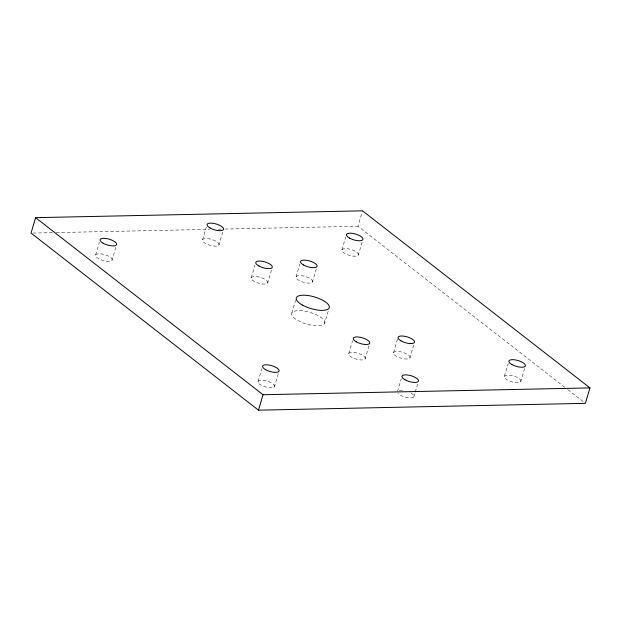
<?xml version="1.0" encoding="UTF-8"?>
<svg xmlns="http://www.w3.org/2000/svg" width="621" height="621" viewBox="0 0 621 621"><rect width="100%" height="100%" fill="white"/><g stroke="black" fill="none" stroke-linecap="round" stroke-linejoin="round"><path stroke-width="0.47" stroke-dasharray="3.1 2.33" d="M95.65 254.975L99.391 242.252M112.044 260.137A8.609 3.043 16.4 0 0 100.874 253.857A8.609 3.043 16.4 0 0 98.615 258.678A8.609 3.043 16.4 0 0 112.044 260.137L116.049 246.514M202.562 239.753L206.304 227.038M218.949 244.922A8.609 3.043 16.4 0 0 207.787 238.635A8.609 3.043 16.4 0 0 205.528 243.455A8.609 3.043 16.4 0 0 218.949 244.922L222.962 231.291M251.295 277.696L255.037 264.981M267.69 282.865A8.609 3.043 16.4 0 0 256.52 276.578A8.609 3.043 16.4 0 0 254.261 281.398A8.609 3.043 16.4 0 0 267.69 282.865L271.695 269.235M258.103 381.449L261.845 368.727M296.077 276.756L299.819 264.041M291.831 313.054L295.58 300.339M274.498 386.619A8.609 3.043 16.4 0 0 263.327 380.331A8.609 3.043 16.4 0 0 261.068 385.152A8.609 3.043 16.4 0 0 274.498 386.619L278.503 372.988M312.472 281.926A8.609 3.043 16.4 0 0 301.309 275.639A8.609 3.043 16.4 0 0 299.05 280.459A8.609 3.043 16.4 0 0 312.472 281.926L316.485 268.303M341.961 249.828L345.703 237.113M324.62 323.386A17.209 6.086 16.4 0 0 302.287 310.818A17.209 6.086 16.4 0 0 297.769 320.459A17.209 6.086 16.4 0 0 324.62 323.386L328.362 310.671M564.799 387.294L357.975 226.277L362.517 210.83M358.356 254.998A8.609 3.043 16.4 0 0 347.186 248.71A8.609 3.043 16.4 0 0 344.927 253.531A8.609 3.043 16.4 0 0 358.356 254.998L362.361 241.367M348.769 353.582L352.511 340.859M365.156 358.752A8.609 3.043 16.4 0 0 353.993 352.464A8.609 3.043 16.4 0 0 351.734 357.285A8.609 3.043 16.4 0 0 365.156 358.752L369.169 345.121M393.551 352.643L397.564 339.019M397.502 391.525L401.244 378.802M409.945 357.812A8.609 3.043 16.4 0 0 398.775 351.525A8.609 3.043 16.4 0 0 396.516 356.345A8.609 3.043 16.4 0 0 409.945 357.812L413.687 345.097M413.897 396.687L414.968 393.054M415.232 392.146L417.902 383.064M504.415 376.303L508.157 363.588M520.802 381.473A8.609 3.043 16.4 0 0 509.639 375.185A8.609 3.043 16.4 0 0 507.38 380.005A8.609 3.043 16.4 0 0 520.802 381.473L524.815 367.842M32.991 233.061L52.389 232.658M56.27 232.58L209.549 229.374M218.281 229.196L221.185 229.133M225.066 229.048L357.975 226.277M567.85 389.678L583.88 402.152M410.923 392.992A8.609 3.043 16.4 0 1 410.574 397.898A8.609 3.043 16.4 0 1 397.952 393.264M399.249 390.477A8.609 3.043 16.4 0 1 402.726 390.407"/><path stroke-width="0.93" d="M35.599 217.66L31.05 233.1L258.483 410.171L585.401 403.34L589.95 387.9L362.517 210.83L35.599 217.66L263.025 394.723L589.95 387.9M258.483 410.171L263.025 394.723M302.318 305.012A17.209 6.086 16.4 0 0 329.169 307.946A17.209 6.086 16.4 0 0 306.836 295.379A17.209 6.086 16.4 0 0 302.318 305.012M401.065 340.906A8.609 3.043 16.4 0 0 414.486 342.373A8.609 3.043 16.4 0 0 403.324 336.085A8.609 3.043 16.4 0 0 401.065 340.906M303.591 265.02A8.609 3.043 16.4 0 0 317.02 266.487A8.609 3.043 16.4 0 0 305.85 260.199A8.609 3.043 16.4 0 0 303.591 265.02M258.81 265.951A8.609 3.043 16.4 0 0 272.231 267.418A8.609 3.043 16.4 0 0 261.068 261.13A8.609 3.043 16.4 0 0 258.81 265.951M356.283 341.837A8.609 3.043 16.4 0 0 369.705 343.304A8.609 3.043 16.4 0 0 358.542 337.017A8.609 3.043 16.4 0 0 356.283 341.837M210.077 228.008A8.609 3.043 16.4 0 0 223.498 229.475A8.609 3.043 16.4 0 0 212.335 223.195A8.609 3.043 16.4 0 0 210.077 228.008M405.016 379.78A8.609 3.043 16.4 0 0 418.438 381.247A8.609 3.043 16.4 0 0 407.275 374.96A8.609 3.043 16.4 0 0 405.016 379.78M265.617 369.705A8.609 3.043 16.4 0 0 279.039 371.172A8.609 3.043 16.4 0 0 267.876 364.884A8.609 3.043 16.4 0 0 265.617 369.705M103.164 243.23A8.609 3.043 16.4 0 0 116.585 244.697A8.609 3.043 16.4 0 0 105.423 238.41A8.609 3.043 16.4 0 0 103.164 243.23M349.476 238.084A8.609 3.043 16.4 0 0 362.897 239.551A8.609 3.043 16.4 0 0 351.734 233.263A8.609 3.043 16.4 0 0 349.476 238.084M511.929 364.558A8.609 3.043 16.4 0 0 525.35 366.025A8.609 3.043 16.4 0 0 514.188 359.745A8.609 3.043 16.4 0 0 511.929 364.558"/></g></svg>
